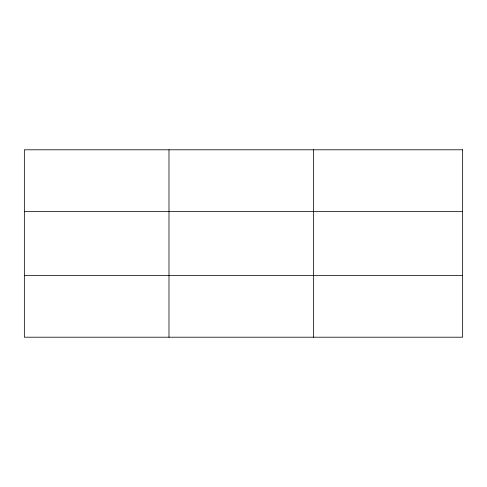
<?xml version="1.0" encoding="UTF-8"?>
<svg xmlns="http://www.w3.org/2000/svg" width="487" height="487" viewBox="0 0 487 487"><rect width="100%" height="100%" fill="white"/><g stroke="black" fill="none" stroke-linecap="round" stroke-linejoin="round"><path stroke-width="0.73" d="M168.989 149.795L168.989 337.205M313.628 149.795L313.628 337.205M24.35 211.638L462.65 211.638M24.35 275.362L462.65 275.362M462.65 149.795L462.65 337.205L24.35 337.205L24.35 149.795L462.65 149.795"/></g></svg>
